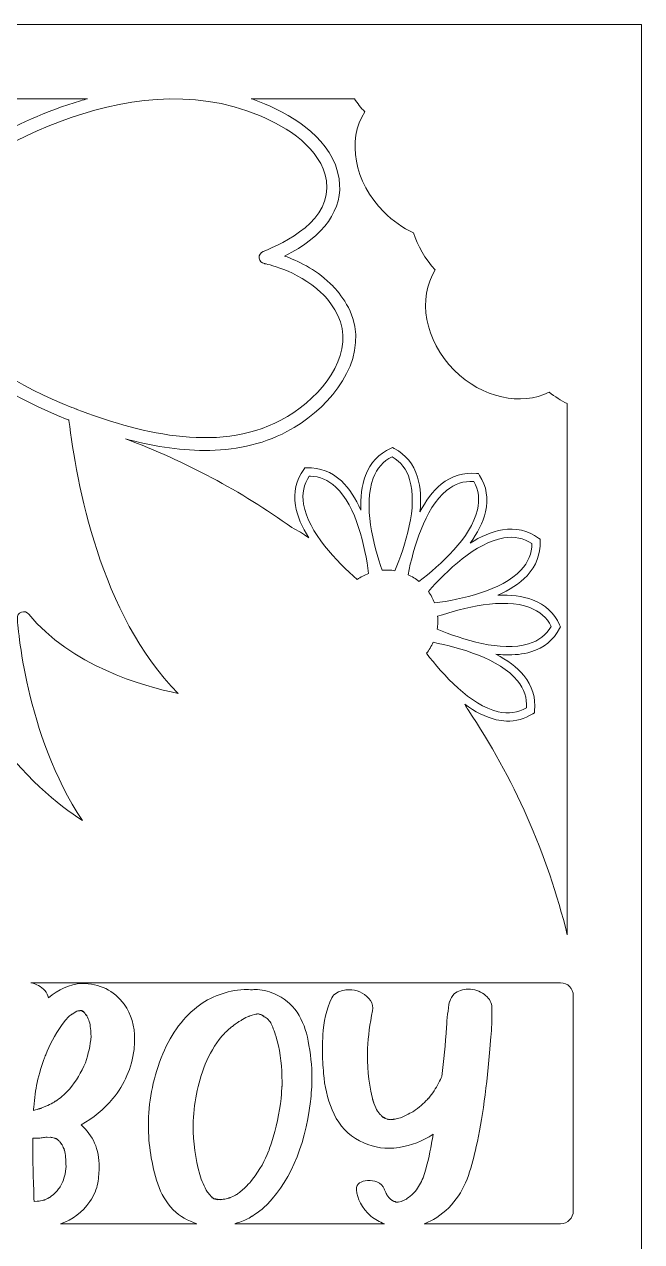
# Model space of a CAD drawing. Header units: millimetres. Extents: x -107 to 317, y -448 to 151.
# Drawn here: x 145.5 to 316.8, y -186.8 to 151.3 of the extents above; entities that cross this region are included whole.
import ezdxf

# ---------------------------------------------------------------- set-up
doc = ezdxf.new("R2010")
doc.units = ezdxf.units.MM
doc.header["$MEASUREMENT"] = 0
doc.layers.add('Layer 1', color=7, linetype='Continuous')

# ---------------------------------------------------------------- blocks, each defined once
blk = doc.blocks.new('block 2')
at = {"layer": 'Layer 1', "true_color": 0xe4e2cd}
h = blk.add_hatch(color=254, dxfattribs=at)
h.dxf.hatch_style = 2
h.paths.add_polyline_path([(210.88, -123.68), (210.75, -123.68), (210.97, -123.71)])
h = blk.add_hatch(color=254, dxfattribs=at)
h.dxf.hatch_style = 2
edge = h.paths.add_edge_path()
edge.add_spline(control_points=[(257.45, -147.12), (257.48, -147.12), (257.55, -147.06), (257.68, -146.94), (257.68, -146.93), (257.69, -146.92), (257.7, -146.91), (257.7, -146.91), (257.35, -147.17), (257.35, -147.17), (257.35, -147.17), (257.45, -147.12), (257.45, -147.12)], knot_values=[0, 0, 0, 0, 1, 1, 1, 2, 2, 2, 3, 3, 3, 4, 4, 4, 4], degree=3, periodic=1)
h = blk.add_hatch(color=254, dxfattribs=at)
h.dxf.hatch_style = 2
edge = h.paths.add_edge_path()
edge.add_spline(control_points=[(245.77, -152.52), (245.77, -152.52), (245.32, -152.34), (245.32, -152.34), (245.52, -152.45), (245.67, -152.52), (245.77, -152.52)], knot_values=[0, 0, 0, 0, 1, 1, 1, 2, 2, 2, 2], degree=3, periodic=1)
h = blk.add_hatch(color=254, dxfattribs=at)
h.dxf.hatch_style = 2
h.paths.add_polyline_path([(247.69, -152.84), (247.71, -152.84), (247.68, -152.84)])
h = blk.add_hatch(color=254, dxfattribs=at)
h.dxf.hatch_style = 2
edge = h.paths.add_edge_path()
edge.add_spline(control_points=[(155.67, -159.42), (155.67, -159.42), (155.67, -159.41), (155.67, -159.41), (155.67, -159.41), (155.67, -159.41), (155.67, -159.41), (155.67, -159.42), (155.67, -159.42), (155.67, -159.42)], knot_values=[0, 0, 0, 0, 1, 1, 1, 2, 2, 2, 3, 3, 3, 3], degree=3, periodic=1)
h = blk.add_hatch(color=254, dxfattribs=at)
h.dxf.hatch_style = 2
edge = h.paths.add_edge_path()
edge.add_spline(control_points=[(156.63, -161.39), (156.62, -161.36), (156.61, -161.32), (156.6, -161.29), (156.6, -161.28), (156.59, -161.27), (156.58, -161.26), (156.58, -161.26), (156.58, -161.26), (156.58, -161.27), (156.58, -161.31), (156.6, -161.35), (156.63, -161.39)], knot_values=[0, 0, 0, 0, 1, 1, 1, 2, 2, 2, 3, 3, 3, 4, 4, 4, 4], degree=3, periodic=1)
h = blk.add_hatch(color=254, dxfattribs=at)
h.dxf.hatch_style = 2
edge = h.paths.add_edge_path()
edge.add_spline(control_points=[(248.17, -175.6), (248.2, -175.61), (248.23, -175.63), (248.25, -175.64), (248.29, -175.65), (248.34, -175.66), (248.39, -175.67), (248.33, -175.65), (248.27, -175.64), (248.2, -175.6), (248.2, -175.6), (248.17, -175.6), (248.17, -175.6)], knot_values=[0, 0, 0, 0, 1, 1, 1, 2, 2, 2, 3, 3, 3, 4, 4, 4, 4], degree=3, periodic=1)
h = blk.add_hatch(color=254, dxfattribs=at)
h.dxf.hatch_style = 2
edge = h.paths.add_edge_path()
edge.add_spline(control_points=[(248.39, -175.67), (248.42, -175.68), (248.47, -175.71), (248.5, -175.71), (248.57, -175.73), (248.61, -175.75), (248.61, -175.78), (248.61, -175.78), (248.72, -175.77), (248.72, -175.77), (248.59, -175.73), (248.48, -175.7), (248.39, -175.67)], knot_values=[0, 0, 0, 0, 1, 1, 1, 2, 2, 2, 3, 3, 3, 4, 4, 4, 4], degree=3, periodic=1)
h = blk.add_hatch(color=254, dxfattribs=at)
h.dxf.hatch_style = 2
edge = h.paths.add_edge_path()
edge.add_spline(control_points=[(249.25, -175.74), (249.25, -175.74), (248.72, -175.77), (248.72, -175.77), (248.73, -175.78), (248.74, -175.78), (248.75, -175.78), (249.05, -175.78), (249.22, -175.77), (249.25, -175.74)], knot_values=[0, 0, 0, 0, 1, 1, 1, 2, 2, 2, 3, 3, 3, 3], degree=3, periodic=1)
at = {"layer": 'Layer 1', "lineweight": 0}
for points in [[(294.39, 151.25), (234.19, 151.25), (-24.28, 151.25), (-84.49, 151.25), (-106.89, 151.25), (-106.89, 131.3), (-106.89, 46.34), (-106.89, -447.94), (316.79, -447.94), (316.79, 46.34), (316.79, 131.3), (316.79, 151.25), (294.39, 151.25)], [(208.05, -124.09), (208.14, -124.04), (208.14, -124.09), (208.05, -124.09)], [(210.88, -123.68), (210.75, -123.68), (210.97, -123.71), (210.88, -123.68)], [(247.69, -152.84), (247.71, -152.84), (247.68, -152.84), (247.69, -152.84)], [(200.28, -175.1), (200.08, -175.14), (200.26, -175.1), (200.28, -175.1)]]:
    blk.add_lwpolyline(points, dxfattribs=at)
for points, knots in [([(210.75, 125.93), (218.44, 122.7), (227.9, 116.93), (229.33, 107.83), (231.04, 96.91), (217.65, 90.47), (211.8, 88.21), (211.06, 87.92), (210.6, 87.17), (210.68, 86.37), (210.76, 85.58), (211.36, 84.93), (212.15, 84.8), (212.24, 84.78), (221.11, 83.18), (227.92, 76.74), (228.73, 75.97), (232.82, 71.89), (233.7, 66.78), (235.41, 56.86), (226.46, 46.47), (216.73, 41.33), (198.65, 31.78), (176.04, 38.26), (160.11, 44.34), (160.08, 44.35), (160.05, 44.37), (160.02, 44.38), (159.58, 44.54), (159.15, 44.71), (158.73, 44.88), (144.05, 50.59), (130.64, 59.21), (118.81, 70.47), (121.61, 74.76), (123.31, 80.36), (123.31, 86.47), (123.31, 93.05), (121.34, 99.02), (118.16, 103.42), (131.02, 113.15), (173.44, 141.61), (210.75, 125.93)], [0, 0, 0, 0, 1, 1, 1, 2, 2, 2, 3, 3, 3, 4, 4, 4, 5, 5, 5, 6, 6, 6, 7, 7, 7, 8, 8, 8, 9, 9, 9, 10, 10, 10, 11, 11, 11, 12, 12, 12, 13, 13, 13, 14, 14, 14, 14]), ([(163.08, 130.61), (162.42, 130.43), (161.77, 130.24), (161.11, 130.04), (142.16, 124.29), (126.09, 113.92), (115.85, 106.13), (112.79, 109.13), (109.03, 110.92), (104.95, 110.92), (100.87, 110.92), (97.11, 109.13), (94.05, 106.13), (83.81, 113.92), (67.74, 124.29), (48.8, 130.04), (48.13, 130.24), (47.48, 130.43), (46.82, 130.61), (46.82, 130.61), (163.08, 130.61), (163.08, 130.61)], [0, 0, 0, 0, 1, 1, 1, 2, 2, 2, 3, 3, 3, 4, 4, 4, 5, 5, 5, 6, 6, 6, 7, 7, 7, 7]), ([(237.13, 130.61), (237.96, 129.35), (238.91, 128.12), (239.99, 126.95), (234.97, 119.17), (236.98, 107.42), (245.26, 99.15), (247.75, 96.65), (250.56, 94.73), (253.48, 93.4), (254.62, 89.75), (256.66, 86.18), (259.55, 83.04), (254.53, 75.25), (256.54, 63.5), (264.81, 55.23), (272.58, 47.47), (283.39, 45.22), (291.13, 49.11), (292.73, 47.85), (294.41, 46.79), (296.15, 45.93), (296.15, 45.93), (296.15, -101.58), (296.15, -101.58), (290.64, -78.96), (281.21, -57.87), (268.64, -39.08), (268.35, -38.57), (268.04, -38.06), (267.72, -37.55), (270.5, -39.58), (273.45, -41.15), (276.46, -41.84), (277.41, -42.06), (278.35, -42.19), (279.27, -42.22), (281.87, -42.3), (284.31, -41.63), (286.56, -40.2), (286.56, -40.2), (287.03, -39.9), (287.03, -39.9), (287.03, -39.9), (287.08, -39.36), (287.08, -39.36), (287.47, -35.78), (286.46, -32.48), (284.09, -29.57), (282.14, -27.18), (279.42, -25.23), (276.37, -23.63), (277.22, -23.73), (278.06, -23.79), (278.88, -23.82), (281.42, -23.9), (283.87, -23.67), (286.08, -22.99), (289.67, -21.89), (292.34, -19.71), (294.02, -16.52), (294.02, -16.52), (294.26, -16.02), (294.26, -16.02), (294.26, -16.02), (294.04, -15.52), (294.04, -15.52), (292.59, -12.22), (290.07, -9.88), (286.55, -8.54), (283.67, -7.46), (280.34, -7.12), (276.91, -7.26), (280.05, -5.87), (282.89, -4.1), (284.99, -1.85), (287.55, 0.9), (288.78, 4.12), (288.62, 7.73), (288.62, 7.73), (288.6, 8.27), (288.6, 8.27), (288.6, 8.27), (288.15, 8.6), (288.15, 8.6), (285.25, 10.73), (281.89, 11.5), (278.18, 10.9), (275.14, 10.4), (272.09, 9.02), (269.19, 7.18), (271.21, 9.96), (272.78, 12.91), (273.48, 15.92), (274.32, 19.58), (273.77, 22.98), (271.84, 26.02), (271.84, 26.02), (271.54, 26.49), (271.54, 26.49), (271.54, 26.49), (270.99, 26.54), (270.99, 26.54), (267.4, 26.93), (264.12, 25.92), (261.2, 23.55), (258.82, 21.6), (256.86, 18.88), (255.28, 15.84), (255.64, 19.26), (255.53, 22.6), (254.62, 25.54), (253.52, 29.13), (251.35, 31.8), (248.15, 33.48), (248.15, 33.48), (247.66, 33.73), (247.66, 33.73), (247.66, 33.73), (247.16, 33.5), (247.16, 33.5), (243.86, 32.05), (241.51, 29.53), (240.18, 26.02), (239.08, 23.13), (238.76, 19.8), (238.9, 16.37), (237.5, 19.51), (235.73, 22.35), (233.48, 24.45), (230.73, 27.01), (227.51, 28.23), (223.91, 28.08), (223.91, 28.08), (223.36, 28.06), (223.36, 28.06), (223.36, 28.06), (223.03, 27.62), (223.03, 27.62), (220.91, 24.71), (220.13, 21.35), (220.74, 17.64), (221.23, 14.6), (222.61, 11.55), (224.44, 8.65), (222.93, 9.76), (221.36, 10.73), (219.75, 11.5), (205.64, 21.65), (190.12, 29.99), (173.56, 36.15), (180.56, 34.26), (188.06, 32.92), (195.56, 32.92), (203.38, 32.92), (211.18, 34.38), (218.39, 38.18), (228.92, 43.74), (239.3, 55.25), (237.21, 67.39), (236.17, 73.45), (231.7, 78.06), (230.37, 79.33), (226.12, 83.34), (221.26, 85.65), (217.72, 86.92), (228.69, 92.34), (234.16, 99.99), (232.84, 108.38), (231.16, 119.11), (220.65, 125.63), (212.13, 129.21), (210.92, 129.72), (209.69, 130.19), (208.45, 130.61), (208.45, 130.61), (237.13, 130.61), (237.13, 130.61)], [0, 0, 0, 0, 1, 1, 1, 2, 2, 2, 3, 3, 3, 4, 4, 4, 5, 5, 5, 6, 6, 6, 7, 7, 7, 8, 8, 8, 9, 9, 9, 10, 10, 10, 11, 11, 11, 12, 12, 12, 13, 13, 13, 14, 14, 14, 15, 15, 15, 16, 16, 16, 17, 17, 17, 18, 18, 18, 19, 19, 19, 20, 20, 20, 21, 21, 21, 22, 22, 22, 23, 23, 23, 24, 24, 24, 25, 25, 25, 26, 26, 26, 27, 27, 27, 28, 28, 28, 29, 29, 29, 30, 30, 30, 31, 31, 31, 32, 32, 32, 33, 33, 33, 34, 34, 34, 35, 35, 35, 36, 36, 36, 37, 37, 37, 38, 38, 38, 39, 39, 39, 40, 40, 40, 41, 41, 41, 42, 42, 42, 43, 43, 43, 44, 44, 44, 45, 45, 45, 46, 46, 46, 47, 47, 47, 48, 48, 48, 49, 49, 49, 50, 50, 50, 51, 51, 51, 52, 52, 52, 53, 53, 53, 54, 54, 54, 55, 55, 55, 56, 56, 56, 57, 57, 57, 58, 58, 58, 59, 59, 59, 59]), ([(161.64, -69.82), (155.1, -65.58), (145.08, -57.65), (135.9, -44.42), (123.98, -27.22), (111.71, 2.18), (115.5, 48.17), (115.98, 54.02), (116.72, 60.15), (117.76, 66.56), (129.58, 55.62), (142.92, 47.22), (157.43, 41.56), (157.58, 41.5), (157.73, 41.45), (157.88, 41.39), (157.88, 41.34), (157.89, 41.29), (157.9, 41.23), (159.88, 24.34), (166.59, -12.86), (188.22, -34.56), (178.34, -32.52), (158.33, -26.8), (146.74, -12.5), (146.25, -11.9), (145.43, -11.68), (144.71, -11.96), (143.99, -12.25), (143.53, -12.96), (143.58, -13.73), (143.67, -15.16), (145.72, -45.98), (161.64, -69.82)], [0, 0, 0, 0, 1, 1, 1, 2, 2, 2, 3, 3, 3, 4, 4, 4, 5, 5, 5, 6, 6, 6, 7, 7, 7, 8, 8, 8, 9, 9, 9, 10, 10, 10, 11, 11, 11, 11]), ([(248.33, -0.47), (247.75, -0.37), (247.16, -0.32), (246.55, -0.3), (245.95, -0.27), (245.35, -0.3), (244.76, -0.35), (242.35, 6.72), (239.53, 17.83), (242.32, 25.21), (243.38, 27.97), (245.1, 29.94), (247.58, 31.17), (249.97, 29.77), (251.56, 27.71), (252.43, 24.87), (254.74, 17.33), (251.2, 6.43), (248.33, -0.47)], [0, 0, 0, 0, 1, 1, 1, 2, 2, 2, 3, 3, 3, 4, 4, 4, 5, 5, 5, 6, 6, 6, 6]), ([(241.03, -1.21), (239.91, -1.65), (238.86, -2.22), (237.89, -2.9), (232.27, 2.02), (224.26, 10.23), (223, 18.01), (222.52, 20.94), (223.03, 23.5), (224.57, 25.8), (224.67, 25.8), (224.79, 25.8), (224.89, 25.8), (227.53, 25.71), (229.83, 24.72), (231.92, 22.78), (237.69, 17.41), (240.07, 6.2), (241.03, -1.21)], [0, 0, 0, 0, 1, 1, 1, 2, 2, 2, 3, 3, 3, 4, 4, 4, 5, 5, 5, 6, 6, 6, 6]), ([(262.66, 21.78), (264.96, 23.65), (267.43, 24.49), (270.19, 24.32), (271.57, 21.91), (271.91, 19.33), (271.24, 16.43), (269.48, 8.75), (260.96, 1.08), (255.02, -3.46), (254.1, -2.72), (253.08, -2.08), (251.99, -1.57), (253.44, 5.76), (256.55, 16.79), (262.66, 21.78)], [0, 0, 0, 0, 1, 1, 1, 2, 2, 2, 3, 3, 3, 4, 4, 4, 5, 5, 5, 5]), ([(259.33, -9.41), (258.89, -8.28), (258.32, -7.22), (257.63, -6.25), (262.56, -0.63), (270.76, 7.38), (278.55, 8.64), (281.48, 9.11), (284.03, 8.6), (286.34, 7.07), (286.33, 4.29), (285.34, 1.89), (283.32, -0.28), (277.94, -6.05), (266.74, -8.43), (259.33, -9.41)], [0, 0, 0, 0, 1, 1, 1, 2, 2, 2, 3, 3, 3, 4, 4, 4, 5, 5, 5, 5]), ([(260.19, -13.13), (267.26, -10.72), (278.37, -7.89), (285.74, -10.69), (288.51, -11.74), (290.47, -13.46), (291.71, -15.94), (290.31, -18.34), (288.25, -19.93), (285.41, -20.79), (277.87, -23.11), (266.97, -19.56), (260.07, -16.69), (260.17, -16.11), (260.22, -15.52), (260.24, -14.91), (260.27, -14.31), (260.24, -13.71), (260.19, -13.13)], [0, 0, 0, 0, 1, 1, 1, 2, 2, 2, 3, 3, 3, 4, 4, 4, 5, 5, 5, 6, 6, 6, 6]), ([(258.96, -20.35), (266.29, -21.8), (277.33, -24.91), (282.31, -31.02), (284.19, -33.32), (285.02, -35.79), (284.86, -38.56), (282.45, -39.93), (279.87, -40.27), (276.97, -39.61), (269.29, -37.84), (261.62, -29.32), (257.08, -23.39), (257.82, -22.47), (258.46, -21.45), (258.96, -20.35)], [0, 0, 0, 0, 1, 1, 1, 2, 2, 2, 3, 3, 3, 4, 4, 4, 5, 5, 5, 5]), ([(297.84, -178.24), (297.84, -180.2), (296.25, -181.79), (294.29, -181.79), (294.29, -181.79), (256.49, -181.79), (256.49, -181.79), (257.03, -181.6), (257.57, -181.36), (258.09, -181.1), (260.65, -179.81), (262.86, -178.02), (264.73, -175.74), (266.46, -173.57), (267.8, -171.13), (268.71, -168.41), (269.62, -165.7), (270.36, -163.01), (270.91, -160.36), (272.59, -152.97), (273.87, -143.58), (274.75, -132.19), (274.75, -132.19), (274.84, -130.87), (274.84, -130.87), (275.12, -128.46), (275.25, -126.06), (275.25, -123.68), (275.25, -123.68), (275.21, -121.3), (275.21, -121.3), (275.03, -120.04), (274.31, -118.98), (273.06, -118.09), (271.87, -117.15), (270.41, -116.68), (268.71, -116.68), (267.18, -116.68), (265.87, -117.12), (264.77, -118), (264.18, -118.56), (263.8, -119.25), (263.62, -120.09), (263.58, -120.08), (263.53, -120.07), (263.49, -120.07), (263.06, -122.44), (262.79, -124.84), (262.66, -127.25), (262.32, -131.95), (261.88, -136.51), (261.36, -140.93), (261.18, -141.44), (260.88, -142.04), (260.46, -142.73), (259.69, -144.24), (258.76, -145.62), (257.72, -146.89), (257.72, -146.89), (257.7, -146.91), (257.7, -146.91), (257.69, -146.92), (257.68, -146.93), (257.67, -146.94), (257.67, -146.94), (257.35, -147.26), (257.35, -147.26), (256.29, -148.42), (255.02, -149.52), (253.55, -150.56), (253.55, -150.56), (253.28, -150.69), (253.28, -150.69), (253.13, -150.81), (253.02, -150.88), (252.96, -150.88), (251.71, -151.58), (250.67, -152.08), (249.85, -152.39), (249.85, -152.39), (249.39, -152.52), (249.39, -152.52), (248.91, -152.65), (248.48, -152.73), (248.07, -152.8), (248.07, -152.8), (247.87, -152.8), (247.87, -152.8), (247.87, -152.8), (247.71, -152.84), (247.71, -152.84), (247.71, -152.84), (247.99, -152.81), (247.99, -152.81), (247.92, -152.82), (247.85, -152.83), (247.79, -152.84), (247.79, -152.84), (247.23, -152.89), (247.23, -152.89), (247.23, -152.89), (247.67, -152.84), (247.67, -152.84), (247.67, -152.84), (246.47, -152.8), (246.47, -152.8), (246.47, -152.8), (246.46, -152.8), (246.46, -152.8), (246.46, -152.8), (245.98, -152.68), (245.98, -152.68), (245.5, -152.48), (245.13, -152.3), (244.9, -152.16), (244.9, -152.16), (245.33, -152.34), (245.33, -152.34), (245.28, -152.31), (245.23, -152.29), (245.18, -152.25), (244.9, -152.07), (244.72, -151.93), (244.63, -151.84), (244.52, -151.73), (244.43, -151.65), (244.35, -151.59), (244.16, -151.38), (243.98, -151.17), (243.81, -150.95), (243.75, -150.81), (243.66, -150.67), (243.53, -150.51), (243.19, -150.02), (242.84, -149.28), (242.49, -148.31), (241.29, -143.9), (240.69, -139.43), (240.69, -134.9), (240.69, -134.9), (240.72, -133.18), (240.72, -133.18), (240.92, -129.67), (241.39, -126.18), (242.15, -122.72), (242.15, -122.72), (242.2, -121.94), (242.2, -121.94), (242.2, -120.91), (241.83, -120), (241.1, -119.24), (239.64, -117.62), (237.79, -116.81), (235.56, -116.81), (234.47, -116.81), (233.36, -117.08), (232.27, -117.64), (231.63, -117.97), (231.13, -118.44), (230.8, -119.06), (229.33, -122.32), (228.52, -125.76), (228.37, -129.35), (228.28, -130.79), (228.24, -132.23), (228.24, -133.66), (228.24, -135.8), (228.34, -137.94), (228.56, -140.07), (228.8, -143.55), (229.58, -146.93), (230.91, -150.21), (232.24, -153.5), (234.4, -156.14), (237.39, -158.16), (240.42, -159.96), (243.51, -160.86), (246.69, -160.86), (247.6, -160.86), (248.54, -160.78), (249.48, -160.63), (252.88, -160.08), (256.04, -158.85), (258.98, -156.95), (258.82, -157.82), (258.66, -158.68), (258.5, -159.53), (257.97, -162.64), (257.2, -165.81), (256.17, -169.03), (255.58, -170.43), (254.84, -171.69), (253.97, -172.81), (253.97, -172.81), (253.96, -172.81), (253.96, -172.81), (253.91, -172.88), (253.86, -172.94), (253.82, -172.99), (253.82, -172.99), (253.82, -172.99), (253.82, -172.99), (253.83, -172.98), (253.84, -172.97), (253.85, -172.96), (253.85, -172.96), (253.96, -172.81), (253.96, -172.81), (253.96, -172.82), (253.95, -172.84), (253.93, -172.86), (253.92, -172.88), (253.91, -172.89), (253.9, -172.9), (253.88, -172.93), (253.87, -172.94), (253.85, -172.96), (253.85, -172.96), (253.83, -172.99), (253.83, -172.99), (253.83, -172.99), (253.82, -172.99), (253.82, -172.99), (253.82, -172.99), (253.8, -173.02), (253.8, -173.02), (253.8, -173.01), (253.81, -173), (253.82, -172.99), (253.82, -172.99), (253.78, -172.99), (253.78, -172.99), (253.78, -172.99), (253.63, -173.18), (253.63, -173.18), (253.55, -173.26), (253.48, -173.31), (253.46, -173.31), (252.88, -173.89), (252.29, -174.39), (251.67, -174.82), (251.67, -174.85), (251.63, -174.9), (251.52, -174.95), (251.41, -175.02), (251.28, -175.09), (251.13, -175.17), (250.98, -175.24), (250.84, -175.3), (250.71, -175.35), (250.59, -175.4), (250.51, -175.43), (250.49, -175.46), (250.49, -175.46), (250.05, -175.62), (250.05, -175.62), (250.05, -175.62), (249.22, -175.82), (249.22, -175.82), (249.22, -175.82), (248.61, -175.78), (248.61, -175.78), (248.61, -175.78), (248.61, -175.78), (248.61, -175.78), (248.61, -175.78), (248.61, -175.78), (248.61, -175.78), (248.61, -175.78), (248.51, -175.74), (248.51, -175.74), (248.49, -175.74), (248.4, -175.7), (248.25, -175.64), (248.15, -175.62), (248.07, -175.6), (248.02, -175.6), (248.02, -175.6), (248.17, -175.6), (248.17, -175.6), (248.05, -175.54), (247.89, -175.47), (247.69, -175.37), (247.67, -175.35), (247.64, -175.33), (247.61, -175.32), (247.62, -175.33), (247.63, -175.34), (247.64, -175.34), (247.63, -175.34), (247.62, -175.33), (247.6, -175.32), (247.6, -175.32), (247.38, -175.19), (247.38, -175.19), (247.38, -175.19), (247.46, -175.23), (247.46, -175.23), (247.5, -175.25), (247.52, -175.26), (247.55, -175.27), (247.45, -175.2), (247.33, -175.12), (247.19, -175.05), (247.19, -175.05), (247.03, -174.91), (247.03, -174.91), (247.03, -174.91), (246.78, -174.59), (246.78, -174.59), (246.78, -174.59), (246.24, -174.06), (246.24, -174.06), (246.24, -174.06), (246.18, -173.95), (246.18, -173.95), (246.12, -173.77), (246.05, -173.6), (245.95, -173.45), (245.71, -173.02), (245.51, -172.56), (245.36, -172.07), (245.06, -171.28), (244.37, -170.66), (243.3, -170.2), (242.59, -169.92), (241.72, -169.79), (240.69, -169.79), (239.83, -169.87), (239.12, -170.11), (238.54, -170.47), (237.96, -170.84), (237.67, -171.48), (237.67, -172.39), (237.82, -174.93), (239.16, -177.37), (241.7, -179.72), (242.87, -180.61), (244.11, -181.3), (245.42, -181.79), (245.42, -181.79), (203.9, -181.79), (203.9, -181.79), (204.37, -181.66), (204.85, -181.5), (205.34, -181.32), (206.55, -180.97), (207.65, -180.43), (208.66, -179.72), (208.65, -179.74), (208.64, -179.75), (208.64, -179.77), (208.64, -179.77), (209.7, -179.08), (209.7, -179.08), (210.7, -178.38), (211.38, -177.86), (211.75, -177.52), (218.89, -170.84), (223.28, -160.96), (224.89, -147.9), (225.17, -145.7), (225.31, -143.52), (225.31, -141.35), (225.31, -137.9), (224.96, -134.47), (224.25, -131.06), (223.76, -128.15), (222.76, -125.48), (221.23, -123.04), (219.58, -120.78), (217.48, -119.08), (214.91, -117.96), (213.05, -117.16), (211.28, -116.76), (209.6, -116.76), (209.33, -116.76), (209.08, -116.8), (208.83, -116.84), (208.1, -116.79), (207.34, -116.76), (206.54, -116.76), (201.59, -117.07), (197.21, -118.69), (193.39, -121.62), (189.12, -124.98), (185.81, -129.7), (183.46, -135.77), (181.11, -141.97), (179.93, -148.21), (179.93, -154.49), (179.93, -159.87), (180.8, -165.28), (182.54, -170.75), (183.43, -173.46), (184.85, -175.86), (186.8, -177.94), (188.74, -179.76), (190.93, -181.05), (193.38, -181.79), (193.38, -181.79), (155.52, -181.79), (155.52, -181.79), (158.87, -180.74), (161.61, -178.67), (163.73, -175.6), (164.89, -173.89), (165.61, -172.19), (165.88, -170.52), (166.15, -168.84), (166.29, -167.35), (166.29, -166.03), (166.29, -161.13), (164.59, -157.25), (161.26, -154.36), (164.64, -152.49), (167.58, -150.05), (170.09, -147.03), (173.36, -143.09), (175.31, -138.56), (175.95, -133.43), (176.07, -132.51), (176.13, -131.6), (176.13, -130.68), (176.13, -126.9), (175.17, -123.62), (173.25, -120.84), (170.32, -117), (166.4, -115.07), (161.48, -115.07), (158.03, -115.34), (154.94, -116.69), (152.22, -119.08), (152.07, -118.34), (151.74, -117.67), (151.23, -117.08), (150.19, -115.94), (148.9, -115.2), (147.36, -114.89), (147.36, -114.89), (294.29, -114.89), (294.29, -114.89), (296.25, -114.89), (297.84, -116.49), (297.84, -118.45), (297.84, -118.45), (297.84, -178.24), (297.84, -178.24)], [0, 0, 0, 0, 1, 1, 1, 2, 2, 2, 3, 3, 3, 4, 4, 4, 5, 5, 5, 6, 6, 6, 7, 7, 7, 8, 8, 8, 9, 9, 9, 10, 10, 10, 11, 11, 11, 12, 12, 12, 13, 13, 13, 14, 14, 14, 15, 15, 15, 16, 16, 16, 17, 17, 17, 18, 18, 18, 19, 19, 19, 20, 20, 20, 21, 21, 21, 22, 22, 22, 23, 23, 23, 24, 24, 24, 25, 25, 25, 26, 26, 26, 27, 27, 27, 28, 28, 28, 29, 29, 29, 30, 30, 30, 31, 31, 31, 32, 32, 32, 33, 33, 33, 34, 34, 34, 35, 35, 35, 36, 36, 36, 37, 37, 37, 38, 38, 38, 39, 39, 39, 40, 40, 40, 41, 41, 41, 42, 42, 42, 43, 43, 43, 44, 44, 44, 45, 45, 45, 46, 46, 46, 47, 47, 47, 48, 48, 48, 49, 49, 49, 50, 50, 50, 51, 51, 51, 52, 52, 52, 53, 53, 53, 54, 54, 54, 55, 55, 55, 56, 56, 56, 57, 57, 57, 58, 58, 58, 59, 59, 59, 60, 60, 60, 61, 61, 61, 62, 62, 62, 63, 63, 63, 64, 64, 64, 65, 65, 65, 66, 66, 66, 67, 67, 67, 68, 68, 68, 69, 69, 69, 70, 70, 70, 71, 71, 71, 72, 72, 72, 73, 73, 73, 74, 74, 74, 75, 75, 75, 76, 76, 76, 77, 77, 77, 78, 78, 78, 79, 79, 79, 80, 80, 80, 81, 81, 81, 82, 82, 82, 83, 83, 83, 84, 84, 84, 85, 85, 85, 86, 86, 86, 87, 87, 87, 88, 88, 88, 89, 89, 89, 90, 90, 90, 91, 91, 91, 92, 92, 92, 93, 93, 93, 94, 94, 94, 95, 95, 95, 96, 96, 96, 97, 97, 97, 98, 98, 98, 99, 99, 99, 100, 100, 100, 101, 101, 101, 102, 102, 102, 103, 103, 103, 104, 104, 104, 105, 105, 105, 106, 106, 106, 107, 107, 107, 108, 108, 108, 109, 109, 109, 110, 110, 110, 111, 111, 111, 112, 112, 112, 113, 113, 113, 114, 114, 114, 115, 115, 115, 116, 116, 116, 117, 117, 117, 118, 118, 118, 119, 119, 119, 120, 120, 120, 121, 121, 121, 122, 122, 122, 123, 123, 123, 124, 124, 124, 125, 125, 125, 126, 126, 126, 127, 127, 127, 128, 128, 128, 129, 129, 129, 130, 130, 130, 131, 131, 131, 132, 132, 132, 133, 133, 133, 134, 134, 134, 135, 135, 135, 136, 136, 136, 137, 137, 137, 138, 138, 138, 139, 139, 139, 140, 140, 140, 141, 141, 141, 142, 142, 142, 143, 143, 143, 144, 144, 144, 145, 145, 145, 146, 146, 146, 147, 147, 147, 148, 148, 148, 149, 149, 149, 149]), ([(151.45, -134.9), (151.45, -134.9), (151.46, -134.9), (151.46, -134.9), (152.43, -132.25), (153.94, -129.46), (155.99, -126.52), (155.99, -126.52), (156.91, -125.28), (156.91, -125.28), (156.91, -125.28), (157.18, -124.96), (157.18, -124.96), (157.58, -124.54), (157.97, -124.17), (158.32, -123.87), (158.35, -123.87), (158.37, -123.86), (158.4, -123.84), (158.41, -123.82), (158.43, -123.81), (158.46, -123.8), (158.49, -123.78), (158.53, -123.75), (158.57, -123.7), (158.62, -123.66), (158.68, -123.62), (158.75, -123.57), (158.75, -123.57), (160.11, -122.76), (160.11, -122.76), (160.26, -122.71), (160.4, -122.67), (160.52, -122.67), (160.52, -122.67), (160.2, -122.76), (160.2, -122.76), (160.2, -122.76), (160.11, -122.76), (160.11, -122.76), (160.11, -122.76), (160.11, -122.81), (160.11, -122.81), (160.11, -122.81), (160.43, -122.72), (160.43, -122.72), (160.43, -122.72), (160.79, -122.64), (160.79, -122.64), (160.79, -122.64), (160.79, -122.67), (160.79, -122.67), (160.79, -122.67), (160.89, -122.67), (160.89, -122.67), (160.89, -122.67), (161.02, -122.63), (161.02, -122.63), (161.02, -122.63), (161.35, -122.63), (161.35, -122.63), (161.41, -122.66), (161.46, -122.68), (161.52, -122.71), (161.48, -122.69), (161.46, -122.66), (161.43, -122.63), (161.49, -122.68), (161.57, -122.72), (161.66, -122.77), (161.66, -122.77), (161.66, -122.78), (161.67, -122.78), (161.68, -122.78), (161.68, -122.78), (161.69, -122.78), (161.75, -122.81), (161.8, -122.83), (161.85, -122.85), (161.85, -122.85), (161.88, -122.92), (161.88, -122.92), (161.88, -122.92), (161.88, -122.92), (161.88, -122.92), (161.88, -122.92), (161.8, -122.86), (161.8, -122.86), (161.75, -122.83), (161.7, -122.8), (161.65, -122.77), (161.61, -122.75), (161.56, -122.73), (161.52, -122.71), (161.63, -122.79), (161.73, -122.87), (161.8, -122.9), (161.8, -122.9), (161.89, -122.94), (161.89, -122.94), (161.89, -122.94), (161.89, -122.93), (161.89, -122.93), (161.89, -122.93), (161.9, -122.95), (161.9, -122.95), (162.2, -123.25), (162.41, -123.48), (162.54, -123.63), (162.54, -123.63), (162.57, -123.66), (162.57, -123.66), (162.57, -123.66), (162.57, -123.66), (162.57, -123.66), (162.56, -123.65), (162.54, -123.63), (162.54, -123.63), (162.54, -123.63), (162.49, -123.63), (162.49, -123.63), (162.49, -123.67), (162.51, -123.72), (162.56, -123.79), (162.6, -123.86), (162.71, -123.97), (162.86, -124.11), (162.84, -124.06), (162.82, -124.01), (162.79, -123.97), (162.77, -123.93), (162.74, -123.9), (162.72, -123.86), (162.7, -123.82), (162.64, -123.75), (162.57, -123.67), (162.58, -123.67), (162.59, -123.68), (162.6, -123.7), (162.63, -123.73), (162.67, -123.77), (162.71, -123.84), (162.73, -123.86), (162.74, -123.88), (162.77, -123.91), (162.78, -123.93), (162.79, -123.95), (162.79, -123.97), (162.84, -124.04), (162.89, -124.12), (162.95, -124.19), (162.91, -124.15), (162.89, -124.13), (162.86, -124.11), (163.14, -124.6), (163.36, -125.11), (163.55, -125.64), (163.84, -126.85), (164, -128.22), (164.03, -129.75), (163.83, -132.26), (163.3, -134.71), (162.45, -137.09), (161.34, -139.77), (159.87, -142.21), (158.05, -144.41), (156.64, -145.97), (155.37, -147.07), (154.25, -147.72), (154.25, -147.72), (154.13, -147.8), (154.13, -147.8), (154.13, -147.8), (154.11, -147.81), (154.11, -147.81), (153.32, -148.36), (152.02, -149), (150.22, -149.73), (150.12, -149.75), (150.02, -149.79), (149.92, -149.82), (149.92, -149.82), (149.91, -149.82), (149.91, -149.82), (149.92, -149.82), (149.92, -149.82), (149.92, -149.82), (149.92, -149.82), (149.81, -149.82), (149.81, -149.82), (149.81, -149.82), (149.72, -149.87), (149.72, -149.87), (149.78, -149.85), (149.83, -149.84), (149.87, -149.84), (149.73, -149.89), (149.59, -149.94), (149.44, -150.01), (149.44, -150.01), (149.72, -149.87), (149.72, -149.87), (149.41, -149.94), (148.87, -150.09), (148.08, -150.32), (148.1, -150.02), (148.1, -149.71), (148.12, -149.41), (148.36, -146.96), (148.67, -144.68), (149.08, -142.59), (149.66, -140.06), (150.34, -137.77), (151.14, -135.72), (151.16, -135.6), (151.2, -135.5), (151.23, -135.43), (151.26, -135.35), (151.3, -135.27), (151.34, -135.2), (151.38, -135.13), (151.41, -135.08), (151.41, -135.03), (151.41, -135.02), (151.41, -135.02), (151.41, -135.02), (151.41, -135.02), (151.45, -134.9), (151.45, -134.9)], [0, 0, 0, 0, 1, 1, 1, 2, 2, 2, 3, 3, 3, 4, 4, 4, 5, 5, 5, 6, 6, 6, 7, 7, 7, 8, 8, 8, 9, 9, 9, 10, 10, 10, 11, 11, 11, 12, 12, 12, 13, 13, 13, 14, 14, 14, 15, 15, 15, 16, 16, 16, 17, 17, 17, 18, 18, 18, 19, 19, 19, 20, 20, 20, 21, 21, 21, 22, 22, 22, 23, 23, 23, 24, 24, 24, 25, 25, 25, 26, 26, 26, 27, 27, 27, 28, 28, 28, 29, 29, 29, 30, 30, 30, 31, 31, 31, 32, 32, 32, 33, 33, 33, 34, 34, 34, 35, 35, 35, 36, 36, 36, 37, 37, 37, 38, 38, 38, 39, 39, 39, 40, 40, 40, 41, 41, 41, 42, 42, 42, 43, 43, 43, 44, 44, 44, 45, 45, 45, 46, 46, 46, 47, 47, 47, 48, 48, 48, 49, 49, 49, 50, 50, 50, 51, 51, 51, 52, 52, 52, 53, 53, 53, 54, 54, 54, 55, 55, 55, 56, 56, 56, 57, 57, 57, 58, 58, 58, 59, 59, 59, 60, 60, 60, 61, 61, 61, 62, 62, 62, 63, 63, 63, 64, 64, 64, 65, 65, 65, 66, 66, 66, 67, 67, 67, 68, 68, 68, 69, 69, 69, 70, 70, 70, 71, 71, 71, 72, 72, 72, 73, 73, 73, 74, 74, 74, 75, 75, 75, 76, 76, 76, 76]), ([(160.95, -122.61), (160.95, -122.61), (161.11, -122.58), (161.11, -122.58), (161.11, -122.58), (161.26, -122.58), (161.26, -122.58), (161.26, -122.59), (161.26, -122.59), (161.27, -122.59), (161.27, -122.59), (160.95, -122.61), (160.95, -122.61)], [0, 0, 0, 0, 1, 1, 1, 2, 2, 2, 3, 3, 3, 4, 4, 4, 4]), ([(161.95, -122.88), (161.96, -122.89), (161.98, -122.9), (161.99, -122.9), (161.99, -122.9), (162.02, -122.96), (162.02, -122.96), (162, -122.93), (161.97, -122.92), (161.95, -122.88)], [0, 0, 0, 0, 1, 1, 1, 2, 2, 2, 3, 3, 3, 3]), ([(208.73, -123.91), (208.73, -123.91), (210.04, -123.53), (210.04, -123.53), (210.05, -123.54), (210.07, -123.54), (210.07, -123.54), (210.07, -123.54), (209.78, -123.63), (209.78, -123.63), (209.92, -123.63), (210.08, -123.6), (210.24, -123.55), (210.32, -123.55), (210.39, -123.56), (210.47, -123.56), (210.47, -123.56), (211.38, -123.77), (211.38, -123.77), (211.38, -123.77), (210.97, -123.71), (210.97, -123.71), (210.97, -123.71), (211.55, -123.93), (211.55, -123.93), (211.76, -124.11), (212.02, -124.29), (212.32, -124.46), (212.51, -124.56), (212.69, -124.69), (212.85, -124.82), (212.85, -124.82), (212.85, -124.83), (212.85, -124.83), (212.85, -124.83), (213.22, -125.19), (213.22, -125.19), (213.46, -125.4), (213.65, -125.62), (213.79, -125.85), (213.84, -125.94), (213.87, -125.99), (213.92, -126.04), (214.16, -126.51), (214.6, -127.62), (215.23, -129.4), (215.23, -129.4), (215.28, -129.59), (215.28, -129.59), (215.28, -129.59), (215.69, -131.01), (215.69, -131.01), (216.58, -134.58), (217.02, -138.38), (217.02, -142.41), (217.02, -142.41), (217.02, -143.6), (217.02, -143.6), (216.99, -143.66), (216.97, -143.77), (216.97, -143.92), (216.97, -144.19), (216.9, -145.21), (216.74, -146.98), (216.32, -151.04), (215.43, -155.16), (214.09, -159.35), (213.87, -160.02), (213.65, -160.68), (213.41, -161.32), (213.41, -161.32), (213.41, -161.4), (213.41, -161.4), (213.41, -161.4), (213.22, -161.77), (213.22, -161.77), (213.22, -161.77), (213.26, -161.64), (213.26, -161.64), (212.35, -164.17), (210.87, -166.78), (208.82, -169.47), (208.82, -169.47), (208.32, -170.11), (208.32, -170.11), (208.32, -170.11), (208.05, -170.43), (208.05, -170.43), (206.95, -171.59), (206, -172.48), (205.21, -173.13), (205.08, -173.19), (204.91, -173.32), (204.7, -173.54), (204.61, -173.63), (204.52, -173.67), (204.43, -173.67), (204.06, -173.92), (203.54, -174.16), (202.87, -174.41), (202.87, -174.41), (202.54, -174.56), (202.54, -174.56), (202.59, -174.56), (202.64, -174.55), (202.74, -174.55), (202.67, -174.55), (202.6, -174.56), (202.52, -174.57), (202.52, -174.57), (202.54, -174.56), (202.54, -174.56), (202.53, -174.57), (202.52, -174.57), (202.52, -174.57), (202.52, -174.57), (202.52, -174.57), (202.52, -174.57), (202.52, -174.57), (202.52, -174.57), (202.51, -174.57), (202.51, -174.57), (202.43, -174.61), (202.43, -174.61), (202.44, -174.61), (202.45, -174.6), (202.46, -174.59), (202.46, -174.59), (202.46, -174.59), (202.47, -174.58), (202.39, -174.6), (202.32, -174.63), (202.23, -174.66), (202.05, -174.73), (201.68, -174.83), (201.13, -174.95), (201.13, -174.95), (200.67, -175), (200.67, -175), (200.67, -175), (200.44, -175.05), (200.44, -175.05), (200.44, -175.05), (199.55, -175.09), (199.55, -175.09), (199.55, -175.09), (199.16, -175.05), (199.16, -175.05), (199.13, -175.02), (199.07, -175), (198.98, -174.98), (198.89, -174.97), (198.79, -174.95), (198.68, -174.93), (198.57, -174.92), (198.49, -174.9), (198.43, -174.87), (198.43, -174.87), (198.31, -174.87), (198.31, -174.87), (198.13, -174.8), (197.96, -174.73), (197.79, -174.65), (197.75, -174.61), (197.72, -174.57), (197.68, -174.52), (197.57, -174.41), (197.44, -174.3), (197.28, -174.18), (196.96, -173.82), (196.65, -173.42), (196.35, -173.03), (195.44, -171.49), (194.71, -169.86), (194.17, -168.15), (192.96, -163.72), (192.34, -159.2), (192.34, -154.58), (192.34, -154.58), (192.34, -154.4), (192.34, -154.4), (192.49, -148.59), (193.6, -142.96), (195.68, -137.53), (196.86, -134.74), (198.4, -132.15), (200.31, -129.76), (201.15, -128.83), (202.04, -127.96), (203.01, -127.16), (203.01, -127.16), (203.24, -127.02), (203.24, -127.02), (203.79, -126.56), (204.25, -126.22), (204.61, -125.97), (204.61, -125.97), (204.92, -125.75), (204.92, -125.75), (204.96, -125.72), (205, -125.7), (205.05, -125.67), (205.21, -125.57), (205.37, -125.48), (205.5, -125.42), (205.64, -125.36), (205.74, -125.3), (205.8, -125.24), (205.8, -125.24), (205.9, -125.19), (205.9, -125.19), (205.9, -125.19), (206.07, -125.1), (206.07, -125.1), (206.71, -124.67), (207.3, -124.39), (207.82, -124.23), (207.82, -124.23), (207.88, -124.19), (207.88, -124.19), (207.88, -124.19), (208.73, -123.91), (208.73, -123.91)], [0, 0, 0, 0, 1, 1, 1, 2, 2, 2, 3, 3, 3, 4, 4, 4, 5, 5, 5, 6, 6, 6, 7, 7, 7, 8, 8, 8, 9, 9, 9, 10, 10, 10, 11, 11, 11, 12, 12, 12, 13, 13, 13, 14, 14, 14, 15, 15, 15, 16, 16, 16, 17, 17, 17, 18, 18, 18, 19, 19, 19, 20, 20, 20, 21, 21, 21, 22, 22, 22, 23, 23, 23, 24, 24, 24, 25, 25, 25, 26, 26, 26, 27, 27, 27, 28, 28, 28, 29, 29, 29, 30, 30, 30, 31, 31, 31, 32, 32, 32, 33, 33, 33, 34, 34, 34, 35, 35, 35, 36, 36, 36, 37, 37, 37, 38, 38, 38, 39, 39, 39, 40, 40, 40, 41, 41, 41, 42, 42, 42, 43, 43, 43, 44, 44, 44, 45, 45, 45, 46, 46, 46, 47, 47, 47, 48, 48, 48, 49, 49, 49, 50, 50, 50, 51, 51, 51, 52, 52, 52, 53, 53, 53, 54, 54, 54, 55, 55, 55, 56, 56, 56, 57, 57, 57, 58, 58, 58, 59, 59, 59, 60, 60, 60, 61, 61, 61, 62, 62, 62, 63, 63, 63, 64, 64, 64, 65, 65, 65, 66, 66, 66, 67, 67, 67, 68, 68, 68, 69, 69, 69, 70, 70, 70, 71, 71, 71, 72, 72, 72, 73, 73, 73, 74, 74, 74, 74]), ([(211.79, -124.07), (211.83, -124.08), (211.86, -124.09), (211.89, -124.09), (211.89, -124.09), (211.98, -124.14), (211.98, -124.14), (211.95, -124.14), (211.91, -124.13), (211.87, -124.12), (211.85, -124.11), (211.82, -124.08), (211.79, -124.07)], [0, 0, 0, 0, 1, 1, 1, 2, 2, 2, 3, 3, 3, 4, 4, 4, 4]), ([(151.41, -135.02), (151.41, -135.02), (151.41, -135.02), (151.41, -135.01), (151.41, -135.01), (151.43, -134.97), (151.43, -134.97), (151.42, -134.98), (151.41, -135), (151.41, -135.02)], [0, 0, 0, 0, 1, 1, 1, 2, 2, 2, 3, 3, 3, 3]), ([(242.47, -148.26), (242.34, -147.94), (242.23, -147.59), (242.11, -147.21), (242.22, -147.45), (242.34, -147.81), (242.47, -148.26)], [0, 0, 0, 0, 1, 1, 1, 2, 2, 2, 2]), ([(257.45, -147.12), (257.48, -147.12), (257.55, -147.06), (257.68, -146.94), (257.68, -146.93), (257.69, -146.92), (257.7, -146.91), (257.7, -146.91), (257.35, -147.17), (257.35, -147.17), (257.35, -147.17), (257.45, -147.12), (257.45, -147.12)], [0, 0, 0, 0, 1, 1, 1, 2, 2, 2, 3, 3, 3, 4, 4, 4, 4]), ([(245.77, -152.52), (245.77, -152.52), (245.32, -152.34), (245.32, -152.34), (245.52, -152.45), (245.67, -152.52), (245.77, -152.52)], [0, 0, 0, 0, 1, 1, 1, 2, 2, 2, 2]), ([(246.42, -152.84), (246.42, -152.84), (246.42, -152.89), (246.42, -152.89), (246.42, -152.89), (246.29, -152.83), (246.29, -152.83), (246.33, -152.83), (246.37, -152.84), (246.42, -152.84)], [0, 0, 0, 0, 1, 1, 1, 2, 2, 2, 3, 3, 3, 3]), ([(247.06, -152.89), (246.88, -152.89), (246.71, -152.86), (246.56, -152.83), (246.66, -152.83), (246.79, -152.84), (246.96, -152.84), (246.96, -152.84), (247.06, -152.89), (247.06, -152.89)], [0, 0, 0, 0, 1, 1, 1, 2, 2, 2, 3, 3, 3, 3]), ([(148.94, -158.02), (149.57, -158.02), (150.09, -157.99), (150.5, -157.92), (150.5, -157.92), (150.5, -157.93), (150.5, -157.93), (150.92, -157.84), (151.36, -157.79), (151.82, -157.79), (151.82, -157.79), (152.96, -157.84), (152.96, -157.84), (153.01, -157.86), (153.11, -157.87), (153.24, -157.87), (153.24, -157.87), (153.88, -158.02), (153.88, -158.02), (153.95, -158.05), (154.03, -158.08), (154.11, -158.11), (154.2, -158.14), (154.27, -158.17), (154.32, -158.2), (154.37, -158.23), (154.43, -158.27), (154.52, -158.31), (154.55, -158.33), (154.57, -158.34), (154.6, -158.35), (154.6, -158.35), (154.61, -158.36), (154.62, -158.36), (154.74, -158.47), (154.84, -158.55), (154.91, -158.61), (154.99, -158.68), (155.04, -158.72), (155.07, -158.75), (155.07, -158.75), (155.12, -158.75), (155.12, -158.75), (155.12, -158.75), (155.26, -158.89), (155.26, -158.89), (155.31, -159.01), (155.41, -159.13), (155.53, -159.25), (155.53, -159.25), (155.58, -159.3), (155.58, -159.3), (155.58, -159.3), (155.67, -159.41), (155.67, -159.41), (155.66, -159.4), (155.66, -159.4), (155.66, -159.39), (155.66, -159.39), (155.85, -159.57), (155.85, -159.57), (155.76, -159.52), (155.7, -159.46), (155.67, -159.42), (155.67, -159.42), (155.76, -159.53), (155.76, -159.53), (155.76, -159.53), (155.76, -159.57), (155.76, -159.57), (156.07, -160.03), (156.3, -160.49), (156.45, -160.95), (156.45, -160.95), (156.54, -161.04), (156.54, -161.04), (156.54, -161.09), (156.55, -161.13), (156.56, -161.17), (156.56, -161.17), (156.54, -161.13), (156.54, -161.13), (156.56, -161.15), (156.56, -161.19), (156.57, -161.22), (156.56, -161.21), (156.56, -161.19), (156.56, -161.18), (156.56, -161.18), (156.59, -161.23), (156.59, -161.23), (156.59, -161.25), (156.59, -161.27), (156.6, -161.29), (156.62, -161.33), (156.64, -161.37), (156.67, -161.4), (156.67, -161.4), (156.67, -161.45), (156.67, -161.45), (156.65, -161.43), (156.64, -161.41), (156.62, -161.39), (156.92, -162.49), (157.08, -164.02), (157.09, -165.95), (157.09, -165.95), (156.99, -166.58), (156.99, -166.58), (156.99, -167.4), (156.77, -168.5), (156.31, -169.87), (156.3, -169.89), (156.3, -169.91), (156.29, -169.92), (156.28, -169.94), (156.27, -169.95), (156.27, -169.97), (156.27, -169.97), (156.28, -169.95), (156.28, -169.95), (156.27, -169.97), (156.27, -169.98), (156.27, -169.99), (156.27, -169.99), (156.26, -169.99), (156.26, -169.99), (156.26, -169.99), (156.27, -169.97), (156.27, -169.97), (156.25, -169.99), (156.24, -170.02), (156.22, -170.05), (156.21, -170.07), (156.2, -170.08), (156.17, -170.11), (156.17, -170.11), (156.2, -170.11), (156.2, -170.11), (155.71, -171.13), (155.19, -171.99), (154.62, -172.67), (154.62, -172.67), (154.59, -172.72), (154.59, -172.72), (154.54, -172.76), (154.49, -172.82), (154.39, -172.9), (154.11, -173.2), (153.67, -173.6), (153.06, -174.09), (153.06, -174.09), (152.75, -174.31), (152.75, -174.31), (152.75, -174.31), (152.79, -174.31), (152.79, -174.31), (152.69, -174.41), (152.62, -174.46), (152.55, -174.48), (152.54, -174.48), (152.53, -174.49), (152.52, -174.49), (152.52, -174.49), (152.75, -174.32), (152.75, -174.32), (152.75, -174.32), (152.74, -174.32), (152.74, -174.32), (152.74, -174.32), (152.52, -174.49), (152.52, -174.49), (152.52, -174.49), (152.52, -174.49), (152.52, -174.49), (152.52, -174.49), (152.51, -174.5), (152.51, -174.5), (152.48, -174.51), (152.47, -174.53), (152.47, -174.55), (152.47, -174.55), (152.42, -174.55), (152.42, -174.55), (151.93, -174.88), (151.58, -175.05), (151.36, -175.05), (151.36, -175.05), (151.16, -175.15), (151.16, -175.15), (151.19, -175.15), (151.23, -175.13), (151.29, -175.13), (151.22, -175.15), (151.16, -175.17), (151.07, -175.2), (151.07, -175.2), (151.15, -175.16), (151.15, -175.16), (151.14, -175.16), (151.12, -175.16), (151.11, -175.16), (151.08, -175.18), (151.06, -175.19), (151.04, -175.21), (151.04, -175.21), (151.04, -175.21), (151.04, -175.21), (151.04, -175.21), (151.04, -175.21), (151.04, -175.21), (150.72, -175.3), (150.22, -175.4), (149.53, -175.51), (149.53, -175.51), (149.63, -175.51), (149.63, -175.51), (149.63, -175.51), (149.06, -175.55), (149.06, -175.55), (149.06, -175.55), (149.06, -175.55), (149.06, -175.55), (149.06, -175.55), (149.06, -175.55), (149.06, -175.55), (149.06, -175.55), (149.21, -175.51), (149.21, -175.51), (149.21, -175.51), (149.17, -175.51), (149.17, -175.51), (149.17, -175.51), (149.05, -175.55), (149.05, -175.55), (149.05, -175.55), (148.25, -175.6), (148.25, -175.6), (148.25, -175.6), (148.21, -175.6), (148.21, -175.6), (148.21, -175.45), (148.2, -175.27), (148.2, -175.1), (147.99, -168.47), (147.88, -163.8), (147.88, -161.08), (147.88, -160.08), (147.9, -159.07), (147.91, -158.06), (147.96, -158.06), (148.01, -158.07), (148.07, -158.07), (148.37, -158.07), (148.67, -158.05), (148.94, -158.02)], [0, 0, 0, 0, 1, 1, 1, 2, 2, 2, 3, 3, 3, 4, 4, 4, 5, 5, 5, 6, 6, 6, 7, 7, 7, 8, 8, 8, 9, 9, 9, 10, 10, 10, 11, 11, 11, 12, 12, 12, 13, 13, 13, 14, 14, 14, 15, 15, 15, 16, 16, 16, 17, 17, 17, 18, 18, 18, 19, 19, 19, 20, 20, 20, 21, 21, 21, 22, 22, 22, 23, 23, 23, 24, 24, 24, 25, 25, 25, 26, 26, 26, 27, 27, 27, 28, 28, 28, 29, 29, 29, 30, 30, 30, 31, 31, 31, 32, 32, 32, 33, 33, 33, 34, 34, 34, 35, 35, 35, 36, 36, 36, 37, 37, 37, 38, 38, 38, 39, 39, 39, 40, 40, 40, 41, 41, 41, 42, 42, 42, 43, 43, 43, 44, 44, 44, 45, 45, 45, 46, 46, 46, 47, 47, 47, 48, 48, 48, 49, 49, 49, 50, 50, 50, 51, 51, 51, 52, 52, 52, 53, 53, 53, 54, 54, 54, 55, 55, 55, 56, 56, 56, 57, 57, 57, 58, 58, 58, 59, 59, 59, 60, 60, 60, 61, 61, 61, 62, 62, 62, 63, 63, 63, 64, 64, 64, 65, 65, 65, 66, 66, 66, 67, 67, 67, 68, 68, 68, 69, 69, 69, 70, 70, 70, 71, 71, 71, 72, 72, 72, 73, 73, 73, 74, 74, 74, 75, 75, 75, 76, 76, 76, 77, 77, 77, 78, 78, 78, 79, 79, 79, 80, 80, 80, 81, 81, 81, 82, 82, 82, 83, 83, 83, 84, 84, 84, 85, 85, 85, 85]), ([(152.85, -157.8), (152.85, -157.8), (152.74, -157.79), (152.74, -157.79), (152.74, -157.79), (152.83, -157.79), (152.83, -157.79), (152.84, -157.79), (152.84, -157.79), (152.85, -157.8)], [0, 0, 0, 0, 1, 1, 1, 2, 2, 2, 3, 3, 3, 3]), ([(154.47, -158.23), (154.47, -158.23), (154.34, -158.16), (154.34, -158.16), (154.37, -158.16), (154.4, -158.16), (154.41, -158.18), (154.42, -158.19), (154.44, -158.21), (154.47, -158.23)], [0, 0, 0, 0, 1, 1, 1, 2, 2, 2, 3, 3, 3, 3]), ([(155.67, -159.42), (155.67, -159.42), (155.67, -159.41), (155.67, -159.41), (155.67, -159.41), (155.67, -159.41), (155.67, -159.41), (155.67, -159.42), (155.67, -159.42), (155.67, -159.42)], [0, 0, 0, 0, 1, 1, 1, 2, 2, 2, 3, 3, 3, 3]), ([(156.63, -161.39), (156.62, -161.36), (156.61, -161.32), (156.6, -161.29), (156.6, -161.28), (156.59, -161.27), (156.58, -161.26), (156.58, -161.26), (156.58, -161.26), (156.58, -161.27), (156.58, -161.31), (156.6, -161.35), (156.63, -161.39)], [0, 0, 0, 0, 1, 1, 1, 2, 2, 2, 3, 3, 3, 4, 4, 4, 4]), ([(197.58, -174.56), (197.57, -174.53), (197.56, -174.5), (197.56, -174.46), (197.56, -174.48), (197.59, -174.52), (197.65, -174.57), (197.66, -174.58), (197.68, -174.59), (197.69, -174.61), (197.65, -174.58), (197.62, -174.57), (197.58, -174.56)], [0, 0, 0, 0, 1, 1, 1, 2, 2, 2, 3, 3, 3, 4, 4, 4, 4]), ([(197.69, -174.63), (197.68, -174.63), (197.67, -174.62), (197.65, -174.61), (197.63, -174.61), (197.62, -174.59), (197.6, -174.58), (197.63, -174.59), (197.65, -174.61), (197.68, -174.61), (197.68, -174.62), (197.68, -174.63), (197.69, -174.63)], [0, 0, 0, 0, 1, 1, 1, 2, 2, 2, 3, 3, 3, 4, 4, 4, 4]), ([(198.16, -175.02), (198.15, -175), (198.12, -174.99), (198.1, -174.97), (198.12, -174.98), (198.14, -175), (198.15, -175), (198.15, -175), (198.16, -175.02), (198.16, -175.02)], [0, 0, 0, 0, 1, 1, 1, 2, 2, 2, 3, 3, 3, 3]), ([(199.07, -175.14), (199.07, -175.14), (198.89, -175.1), (198.89, -175.1), (198.89, -175.1), (198.52, -174.95), (198.52, -174.95), (198.47, -174.94), (198.43, -174.92), (198.38, -174.9), (198.38, -174.9), (199.07, -175.14), (199.07, -175.14)], [0, 0, 0, 0, 1, 1, 1, 2, 2, 2, 3, 3, 3, 4, 4, 4, 4]), ([(247.65, -175.35), (247.66, -175.35), (247.67, -175.36), (247.69, -175.37), (247.74, -175.4), (247.77, -175.43), (247.79, -175.46), (247.75, -175.42), (247.69, -175.38), (247.65, -175.35)], [0, 0, 0, 0, 1, 1, 1, 2, 2, 2, 3, 3, 3, 3]), ([(248.17, -175.6), (248.2, -175.61), (248.23, -175.63), (248.25, -175.64), (248.29, -175.65), (248.34, -175.66), (248.39, -175.67), (248.33, -175.65), (248.27, -175.64), (248.2, -175.6), (248.2, -175.6), (248.17, -175.6), (248.17, -175.6)], [0, 0, 0, 0, 1, 1, 1, 2, 2, 2, 3, 3, 3, 4, 4, 4, 4]), ([(248.39, -175.67), (248.42, -175.68), (248.47, -175.71), (248.5, -175.71), (248.57, -175.73), (248.61, -175.75), (248.61, -175.78), (248.61, -175.78), (248.72, -175.77), (248.72, -175.77), (248.59, -175.73), (248.48, -175.7), (248.39, -175.67)], [0, 0, 0, 0, 1, 1, 1, 2, 2, 2, 3, 3, 3, 4, 4, 4, 4]), ([(249.25, -175.74), (249.25, -175.74), (248.72, -175.77), (248.72, -175.77), (248.73, -175.78), (248.74, -175.78), (248.75, -175.78), (249.05, -175.78), (249.22, -175.77), (249.25, -175.74)], [0, 0, 0, 0, 1, 1, 1, 2, 2, 2, 3, 3, 3, 3])]:
    blk.add_open_spline(points, degree=3, knots=knots, dxfattribs=at)

msp = doc.modelspace()

# ---------------------------------------------------------------- block references
at = {"layer": 'Layer 1'}
msp.add_blockref('block 2', (0, 0), dxfattribs=at)

doc.saveas('drawing.dxf')
